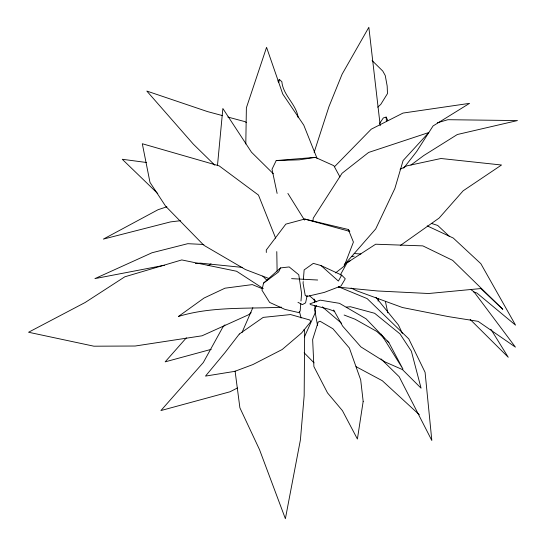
<?xml version="1.0" encoding="UTF-8"?>
<svg xmlns="http://www.w3.org/2000/svg" width="546" height="546" viewBox="0 0 546 546"><rect width="100%" height="100%" fill="white"/><g stroke="black" fill="none" stroke-linecap="round" stroke-linejoin="round"><path stroke-width="0.82" d="M245.802 143.98L246.382 107.821L266.564 47.331L282.746 94.021L303.767 125.136L317.049 158.354M303.201 281.545L303.071 283.203L305.248 295.522L307.152 296.403L324.276 292.417L340.997 286.008L345.277 278.788L341.687 275.123L321.055 265.588L313.329 263.363L304.136 269.915L303.337 279.886M300.778 303.556L300.15 311.131L298.58 312.537L284.896 309.384L269.622 302.409L261.957 290.179L263.534 283.135L280.548 267.915L289.168 266.933L298.771 274.761L301.604 293.455L300.983 301.03M217.472 165.581L222.864 108.524L251.488 152.211L273.3 173.751M312.851 221.458L313.274 218.113L342.028 173.3L368.618 152.443L428.781 132.535L403.105 160.558L394.874 188.466L375.716 228.924L344.076 265.131M378.064 301.105L378.528 298.648M278.774 82.426L279.375 79.463L281.852 81.688C283.081 95.502 296.396 104.17 298.191 117.724M307.166 295.393L305.596 302.846L302.402 304.627L297.959 302.32M314.127 152.368L328.972 106.6L342.11 74.188L368.843 27.3L380.228 125.71M241.974 332.548L252.853 307.678M304.436 336.923L315.431 312.346L314.789 305.705M339.926 176.904L333.838 165.691L315.329 157.364L276.215 160.565L272.01 169.24L277.122 193.42M280.548 267.915L278.624 271.888L263.534 283.135M314.605 309.275L316.441 305.542M341.687 275.123L338.377 281.067L321.055 265.588M340.26 275.034L347.154 262.681L375.668 244.219L422.829 245.877L452.654 260.353L502.811 309.329L480.849 288.561L428.63 293.509L377.75 290.984L338.431 287.176M379.593 123.505L383.306 117.963L386.138 117.083L387.728 120.311M403.665 168.161L416.605 151.583L433.067 125.949L469.56 103.351L403.009 113.07L371.225 129.197L334.534 166.701M186.37 337.824L165.165 361.855L211.22 349.338M224.938 324.87L222.707 327.388L203.33 362.496L160.913 410.558L230.002 391.782L237.449 387.974M277.859 81.122L279.375 79.463M377.723 107.193L380.801 104.354L387.483 93.584L387.175 86.029L385.244 75.512L382.787 71.082L372.092 60.545M251.146 312.721L248.491 314.796L202.047 335.797L135.155 346.021L93.898 346.198L28.563 332.248L85.121 302.511L124.788 276.815L181.763 259.93L236.595 271.253L263.247 288.568M335.551 272.904L344.185 266.148L353.419 242.069L348.321 229.491L304.688 219.048L285.811 224.14L266.284 250L266.325 252.498M410.92 165.056L423.805 155.514L457.323 134.514L517.437 120.57L447.877 119.704L437.319 122.802M400.259 245.564L439.114 218.072L463.144 190.813L501.515 165.008L440.984 158.504L406.845 165.868L400.061 169.369M208.094 265.609L211.009 263.834M344.642 264.121L350.443 260.572M166.878 206.784L157.978 209.746L103.399 239.093L170.543 221.894L180.549 220.693M351.685 256.681L354.17 256.149M315.329 157.364L299.29 159.828L276.215 160.565M346.232 307.145L350.43 306.736L374.652 313.288L399.952 333.852L411.37 351.208L421.068 388.179L402.429 369.567L384.555 361.711L360.913 346.908L342.635 326.119L333.661 309.998M164.387 265.267L94.936 278.61L152.034 252.75L187.776 243.687L203.917 244.485M195.359 263.438L200.382 263.138L242.424 267.41M281.518 307.193C247.113 309.002 211.793 306.251 178.446 316.462L204.033 298.048L224.986 288.186L252.32 284.596L262.333 288.738M291.584 278.644L317.67 280.016M354.204 253.535L360.926 253.999M146.533 162.503L122.277 159.275L157.808 193.625M222.174 115.527L207.494 111.589L146.819 91.059L193.311 144.13L214.783 165.158M227.887 117.062L245.011 121.656L246.43 122.597M304.688 219.048L349.802 231.408L348.321 229.491M473.573 291.98L476.835 292.977L515.554 325.163L480.855 263.691L453.276 238.056L427.204 225.88M431.299 223.362L437.715 225.45L449.495 236.486M269.533 278.747L245.372 269.512L203.87 245.29L165.595 206.156L149.986 182.371L142.308 143.741L219.151 165.868L258.47 195.072L275.648 238.172M334.732 311.432L329.258 309.329L310.626 304.627L309.91 303.842L320.202 300.15L339.489 303.33L366.066 318.796L388.895 342.608L402.982 369.116L381.142 334.104M344.123 315.028L355.084 319.226L376.849 331.477L384.077 338.151M338.302 286.711L367.144 298.607L408.783 338.889L425.081 372.311L431.831 440.492L399.187 376.754L380.992 358.886M351.078 288.035L357.139 290.963L402.45 307.528L448.007 316.543L478.105 321.341L515.41 347.113L473.914 291.748L471.15 289.79M356.06 366.659L382.296 380.712L419.342 414.769M341.55 323.266L322.365 306.872M309.541 295.823L316.591 301.897M387.087 340.936L388.895 342.608M470.161 319.43L508.237 357.255L490.874 329.245M262.81 276.146L266.933 280.337M304.142 352.777L314.073 362.878M375.976 297.386L398.457 325.034L402.375 333.422M287.892 193.427L304.504 220.093M299.426 311.493L301.105 318.031M304.033 329.484L304.668 331.941L304.163 395.652L300.416 439.851L285.381 518.7L259.493 449.59L239.892 407.801L235.087 371.068M385.401 301.365L387.79 312.81M314.755 310.094L317.567 325.614M314.155 299.065L314.476 302.382M386.138 117.083L386.438 121.355M276.781 251.604L277.115 271.219M363.172 401.385L357.405 439.032L342.444 410.674L327.511 392.895L313.909 366.625L312.64 339.564L318.147 322.079L320.058 321.219L332.964 328.781L349.379 348.041L360.694 379.907L363.172 401.385M239.305 334.043L225.143 352.423L205.508 376.092L234.746 371.362L252.88 364.571L282.193 349.501L301.604 332.958L310.715 321.758L309.828 320.004L290.581 314.564L263.199 317.39L239.305 334.043"/></g></svg>
